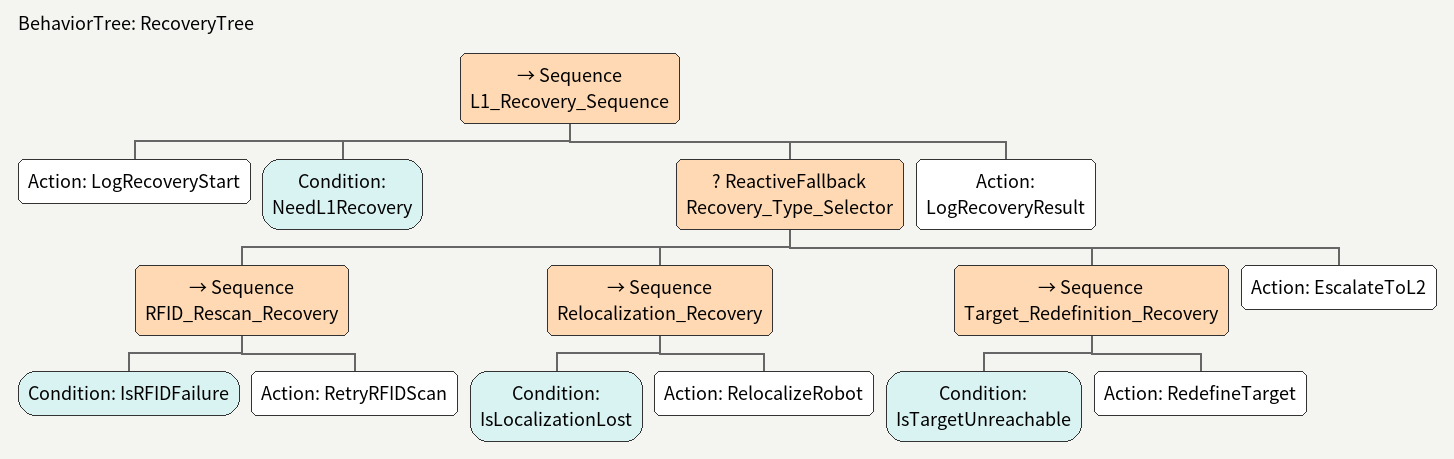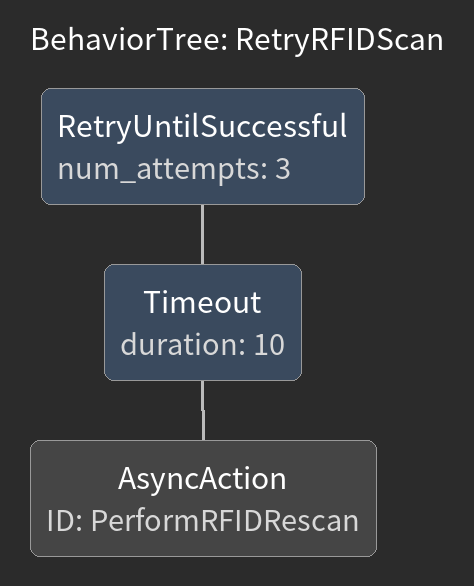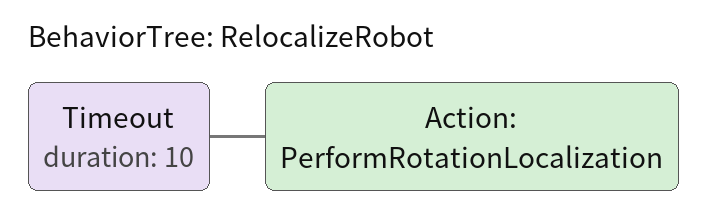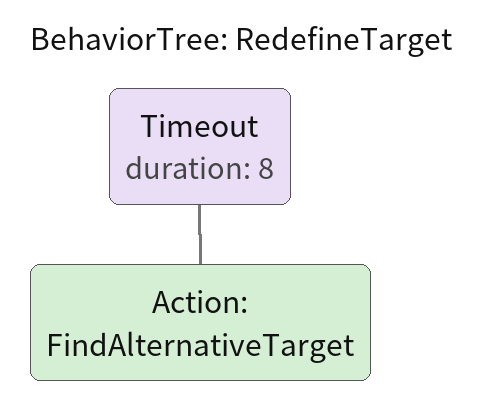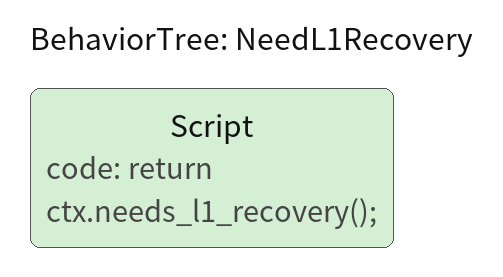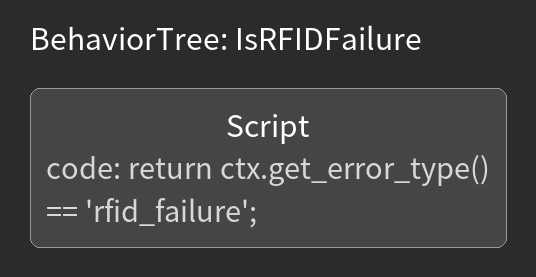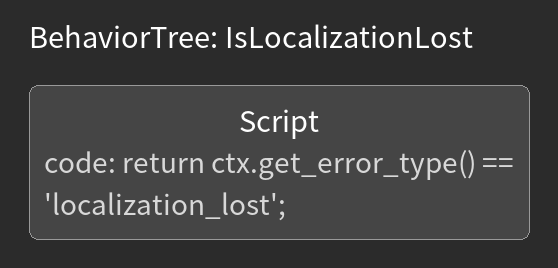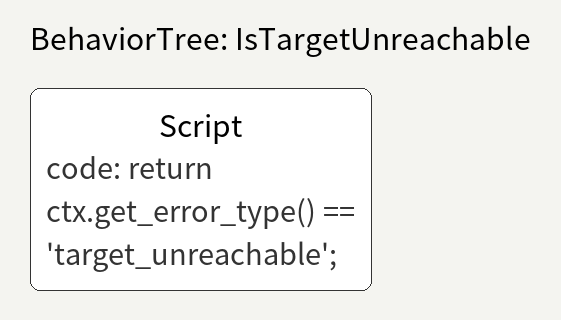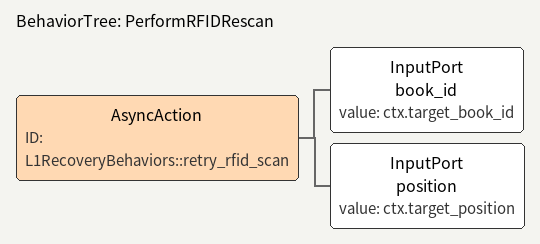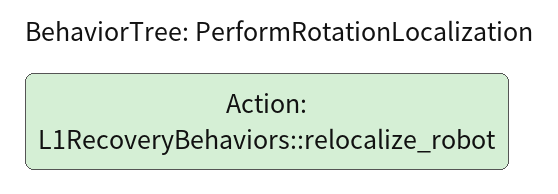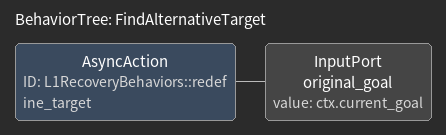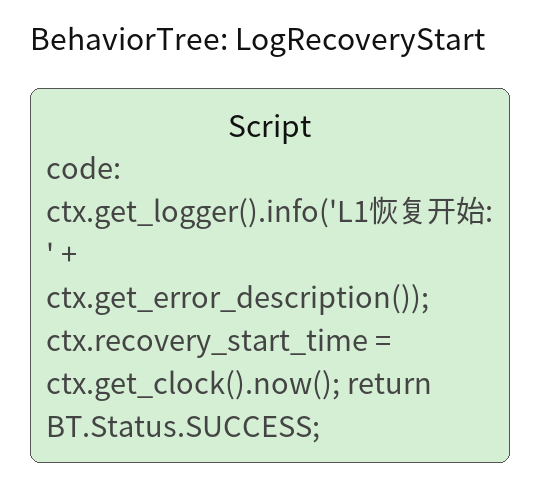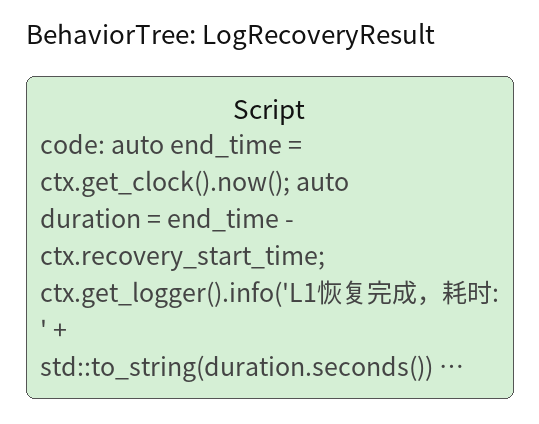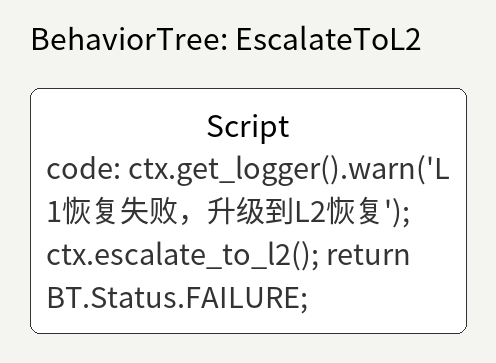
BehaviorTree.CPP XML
<?xml version="1.0" encoding="UTF-8"?>

<!--
L1恢复行为树节点定义
图书馆机器人ROS2项目 - Epic 2错误处理与恢复机制

定义L1级别快速恢复行为的BehaviorTree节点
恢复时间控制在5-10秒内
-->

<root main_tree_to_execute="RecoveryTree">
    <TreeInfo>
        <TreeName>L1快速恢复行为树</TreeName>
        <TreeVersion>1.0</TreeVersion>
        <Description>用于L1级别错误恢复的行为树定义</Description>
    </TreeInfo>

    <!-- 行为树节点库导入 -->
    <include path="../behaviors/standard_nodes.xml" />

    <!-- 定义L1恢复行为树 -->
    <BehaviorTree ID="RecoveryTree">
        <Sequence name="L1_Recovery_Sequence">

            <!-- 记录恢复开始 -->
            <Action ID="LogRecoveryStart" />

            <!-- 检查是否需要L1恢复 -->
            <Condition ID="NeedL1Recovery" />

            <!-- 选择恢复类型 -->
            <ReactiveFallback name="Recovery_Type_Selector">

                <!-- RFID扫描失败恢复 -->
                <Sequence name="RFID_Rescan_Recovery">
                    <Condition ID="IsRFIDFailure" />
                    <Action ID="RetryRFIDScan" />
                </Sequence>

                <!-- 定位丢失恢复 -->
                <Sequence name="Relocalization_Recovery">
                    <Condition ID="IsLocalizationLost" />
                    <Action ID="RelocalizeRobot" />
                </Sequence>

                <!-- 目标不可达恢复 -->
                <Sequence name="Target_Redefinition_Recovery">
                    <Condition ID="IsTargetUnreachable" />
                    <Action ID="RedefineTarget" />
                </Sequence>

                <!-- 无匹配恢复策略，升级到L2 -->
                <Action ID="EscalateToL2" />

            </ReactiveFallback>

            <!-- 记录恢复结果 -->
            <Action ID="LogRecoveryResult" />
        </Sequence>
    </BehaviorTree>

    <!-- RFID重新扫描节点 -->
    <BehaviorTree ID="RetryRFIDScan">
        <RetryUntilSuccessful num_attempts="3">
            <Timeout duration="10">
                <AsyncAction ID="PerformRFIDRescan" />
            </Timeout>
        </RetryUntilSuccessful>
    </BehaviorTree>

    <!-- 重新定位节点 -->
    <BehaviorTree ID="RelocalizeRobot">
        <Timeout duration="10">
            <Action ID="PerformRotationLocalization" />
        </Timeout>
    </BehaviorTree>

    <!-- 目标重定义节点 -->
    <BehaviorTree ID="RedefineTarget">
        <Timeout duration="8">
            <Action ID="FindAlternativeTarget" />
        </Timeout>
    </BehaviorTree>

    <!-- 条件节点定义 -->

    <!-- 检查是否需要L1恢复 -->
    <BehaviorTree ID="NeedL1Recovery">
        <Script code="return ctx.needs_l1_recovery();" />
    </BehaviorTree>

    <!-- 检查是否为RFID失败 -->
    <BehaviorTree ID="IsRFIDFailure">
        <Script code="return ctx.get_error_type() == 'rfid_failure';" />
    </BehaviorTree>

    <!-- 检查是否定位丢失 -->
    <BehaviorTree ID="IsLocalizationLost">
        <Script code="return ctx.get_error_type() == 'localization_lost';" />
    </BehaviorTree>

    <!-- 检查目标是否不可达 -->
    <BehaviorTree ID="IsTargetUnreachable">
        <Script code="return ctx.get_error_type() == 'target_unreachable';" />
    </BehaviorTree>

    <!-- 动作节点定义 -->

    <!-- 执行RFID重新扫描 -->
    <BehaviorTree ID="PerformRFIDRescan">
        <AsyncAction ID="L1RecoveryBehaviors::retry_rfid_scan">
            <InputPort name="book_id" value="ctx.target_book_id" />
            <InputPort name="position" value="ctx.target_position" />
        </AsyncAction>
    </BehaviorTree>

    <!-- 执行重新定位 -->
    <BehaviorTree ID="PerformRotationLocalization">
        <Action ID="L1RecoveryBehaviors::relocalize_robot" />
    </BehaviorTree>

    <!-- 查找替代目标 -->
    <BehaviorTree ID="FindAlternativeTarget">
        <AsyncAction ID="L1RecoveryBehaviors::redefine_target">
            <InputPort name="original_goal" value="ctx.current_goal" />
        </AsyncAction>
    </BehaviorTree>

    <!-- 记录恢复开始 -->
    <BehaviorTree ID="LogRecoveryStart">
        <Script code="
            ctx.get_logger().info('L1恢复开始: ' + ctx.get_error_description());
            ctx.recovery_start_time = ctx.get_clock().now();
            return BT.Status.SUCCESS;
        " />
    </BehaviorTree>

    <!-- 记录恢复结果 -->
    <BehaviorTree ID="LogRecoveryResult">
        <Script code="
            auto end_time = ctx.get_clock().now();
            auto duration = end_time - ctx.recovery_start_time;
            ctx.get_logger().info('L1恢复完成，耗时: ' + std::to_string(duration.seconds()) + '秒');
            return BT.Status.SUCCESS;
        " />
    </BehaviorTree>

    <!-- 升级到L2恢复 -->
    <BehaviorTree ID="EscalateToL2">
        <Script code="
            ctx.get_logger().warn('L1恢复失败，升级到L2恢复');
            ctx.escalate_to_l2();
            return BT.Status.FAILURE;
        " />
    </BehaviorTree>

    <!-- 节点端口定义 -->
    <PortSpecs>

        <!-- L1RecoveryBehaviors::retry_rfid_scan 端口 -->
        <Node ID="L1RecoveryBehaviors::retry_rfid_scan">
            <InputPort name="book_id" type="std::string">
                目标图书ID
            </InputPort>
            <InputPort name="position" type="geometry_msgs::msg::Point">
                目标位置
            </InputPort>
            <OutputPort name="result" type="bool">
                恢复结果
            </OutputPort>
        </Node>

        <!-- L1RecoveryBehaviors::relocalize_robot 端口 -->
        <Node ID="L1RecoveryBehaviors::relocalize_robot">
            <OutputPort name="success" type="bool">
                重新定位是否成功
            </OutputPort>
        </Node>

        <!-- L1RecoveryBehaviors::redefine_target 端口 -->
        <Node ID="L1RecoveryBehaviors::redefine_target">
            <InputPort name="original_goal" type="std::map">
                原始目标信息
            </InputPort>
            <OutputPort name="alternative_goal" type="std::map">
                替代目标信息
            </OutputPort>
        </Node>

    </PortSpecs>

    <!-- 自定义节点实现提示 -->
    <ImplementationNotes>
    </ImplementationNotes>

</root>
